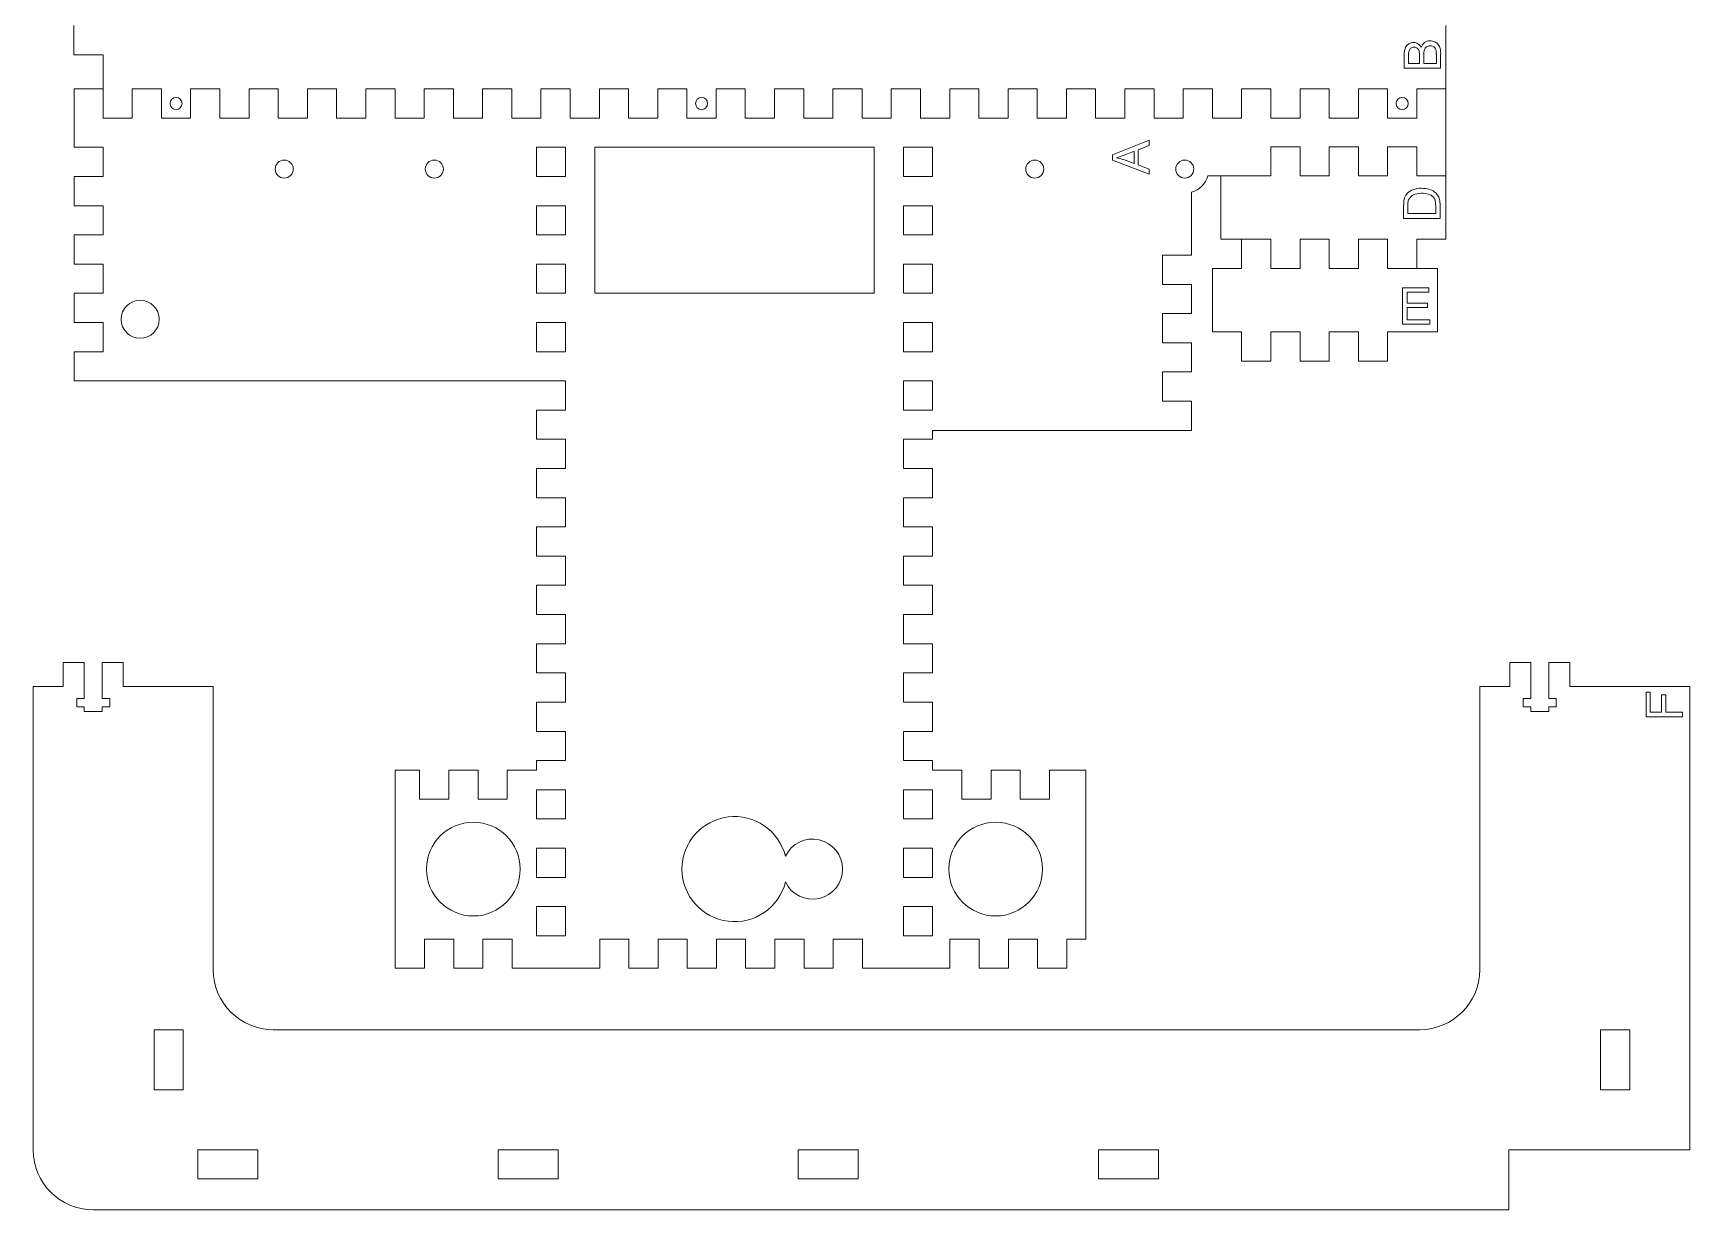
# Model space of a CAD drawing. Header units: millimetres. Extents: x 936 to 2708, y -212 to 661.
# Drawn here: x 945 to 1221, y -212 to -16 of the extents above; entities that cross this region are included whole.
import ezdxf

# ---------------------------------------------------------------- set-up
doc = ezdxf.new("R2010")
doc.units = ezdxf.units.MM
doc.header["$MEASUREMENT"] = 0
doc.layers.add('Text Outline', color=5, linetype='Continuous')

msp = doc.modelspace()

# ---------------------------------------------------------------- linework, layer by layer
at = {"color": 1, "lineweight": 0}
for p, q in [((951.82, -19.63), (951.82, -14.77)), ((1180.36, -14.77), (1180.36, -25.32)), ((956.69, -19.63), (951.82, -19.63)), ((956.69, -30.18), (956.69, -19.63)), ((956.72, -25.32), (951.86, -25.32)), ((951.86, -25.32), (951.86, -35.05)), ((966.41, -25.32), (961.55, -25.32)), ((961.55, -25.32), (961.55, -30.18)), ((966.41, -30.18), (966.41, -25.32)), ((976.14, -25.32), (971.27, -25.32)), ((971.27, -25.32), (971.27, -30.18)), ((976.14, -30.18), (976.14, -25.32)), ((985.86, -25.32), (981, -25.32)), ((981, -25.32), (981, -30.18)), ((985.86, -30.18), (985.86, -25.32)), ((995.59, -25.32), (990.72, -25.32)), ((990.72, -25.32), (990.72, -30.18)), ((995.59, -30.18), (995.59, -25.32)), ((1005.31, -25.32), (1000.45, -25.32)), ((1000.45, -25.32), (1000.45, -30.18)), ((1005.31, -30.18), (1005.31, -25.32)), ((1015.04, -25.32), (1010.17, -25.32)), ((1010.17, -25.32), (1010.17, -30.18)), ((1015.04, -30.18), (1015.04, -25.32)), ((1024.76, -25.32), (1019.9, -25.32)), ((1019.9, -25.32), (1019.9, -30.18)), ((1024.76, -30.18), (1024.76, -25.32)), ((1034.49, -25.32), (1029.62, -25.32)), ((1029.62, -25.32), (1029.62, -30.18)), ((1034.49, -30.18), (1034.49, -25.32)), ((1044.21, -25.32), (1039.35, -25.32)), ((1039.35, -25.32), (1039.35, -30.18)), ((1044.21, -30.18), (1044.21, -25.32)), ((1053.94, -25.32), (1049.07, -25.32)), ((1049.07, -25.32), (1049.07, -30.18)), ((1053.94, -30.18), (1053.94, -25.32)), ((1063.66, -25.32), (1058.8, -25.32)), ((1058.8, -25.32), (1058.8, -30.18)), ((1063.66, -30.18), (1063.66, -25.32)), ((1073.39, -25.32), (1068.52, -25.32)), ((1068.52, -25.32), (1068.52, -30.18)), ((1073.39, -30.18), (1073.39, -25.32)), ((1083.11, -25.32), (1078.25, -25.32)), ((1078.25, -25.32), (1078.25, -30.18)), ((1083.11, -30.18), (1083.11, -25.32)), ((1092.84, -25.32), (1087.97, -25.32)), ((1087.97, -25.32), (1087.97, -30.18)), ((1092.84, -30.18), (1092.84, -25.32)), ((1102.56, -25.32), (1097.7, -25.32)), ((1097.7, -25.32), (1097.7, -30.18)), ((1102.56, -30.18), (1102.56, -25.32)), ((1112.29, -25.32), (1107.42, -25.32)), ((1107.42, -25.32), (1107.42, -30.18)), ((1112.29, -30.18), (1112.29, -25.32)), ((1122.01, -25.32), (1117.15, -25.32)), ((1117.15, -25.32), (1117.15, -30.18)), ((1122.01, -30.18), (1122.01, -25.32)), ((1131.74, -25.32), (1126.87, -25.32)), ((1126.87, -25.32), (1126.87, -30.18)), ((1131.74, -30.18), (1131.74, -25.32)), ((1141.46, -25.32), (1136.6, -25.32)), ((1136.6, -25.32), (1136.6, -30.18)), ((1141.46, -30.18), (1141.46, -25.32)), ((1151.19, -25.32), (1146.32, -25.32)), ((1146.32, -25.32), (1146.32, -30.18)), ((1151.19, -30.18), (1151.19, -25.32)), ((1160.91, -25.32), (1156.05, -25.32)), ((1156.05, -25.32), (1156.05, -30.18)), ((1160.91, -30.18), (1160.91, -25.32)), ((1170.64, -25.32), (1165.77, -25.32)), ((1165.77, -25.32), (1165.77, -30.18)), ((1170.64, -30.18), (1170.64, -25.32)), ((1180.36, -25.32), (1175.5, -25.32)), ((1175.5, -25.32), (1175.5, -30.18)), ((1180.36, -25.32), (1180.36, -39.82)), ((961.55, -30.18), (956.69, -30.18)), ((971.27, -30.18), (966.41, -30.18)), ((981, -30.18), (976.14, -30.18)), ((990.72, -30.18), (985.86, -30.18)), ((1000.45, -30.18), (995.59, -30.18)), ((1010.17, -30.18), (1005.31, -30.18)), ((1019.9, -30.18), (1015.04, -30.18)), ((1029.62, -30.18), (1024.76, -30.18)), ((1039.35, -30.18), (1034.49, -30.18)), ((1049.07, -30.18), (1044.21, -30.18)), ((1058.8, -30.18), (1053.94, -30.18)), ((1068.52, -30.18), (1063.66, -30.18)), ((1078.25, -30.18), (1073.39, -30.18)), ((1087.97, -30.18), (1083.11, -30.18)), ((1097.7, -30.18), (1092.84, -30.18)), ((1107.42, -30.18), (1102.56, -30.18)), ((1117.15, -30.18), (1112.29, -30.18)), ((1126.87, -30.18), (1122.01, -30.18)), ((1136.6, -30.18), (1131.74, -30.18)), ((1146.32, -30.18), (1141.46, -30.18)), ((1156.05, -30.18), (1151.19, -30.18)), ((1165.77, -30.18), (1160.91, -30.18)), ((1175.5, -30.18), (1170.64, -30.18)), ((951.86, -35.05), (956.72, -35.05)), ((956.72, -35.05), (956.72, -39.91)), ((1028.86, -39.91), (1028.86, -35.05)), ((1028.86, -35.05), (1033.72, -35.05)), ((1033.72, -35.05), (1033.72, -39.91)), ((1085.14, -35.05), (1038.59, -35.05)), ((1038.59, -35.05), (1038.59, -59.36)), ((1085.14, -59.36), (1085.14, -35.05)), ((1090, -35.05), (1090, -39.91)), ((1094.86, -35.05), (1090, -35.05)), ((1094.86, -39.91), (1094.86, -35.05)), ((1151.19, -39.82), (1151.19, -34.96)), ((1151.19, -34.96), (1156.05, -34.96)), ((1156.05, -34.96), (1156.05, -39.82)), ((1160.91, -39.82), (1160.91, -34.96)), ((1160.91, -34.96), (1165.77, -34.96)), ((1165.77, -34.96), (1165.77, -39.82)), ((1170.64, -39.82), (1170.64, -34.96)), ((1170.64, -34.96), (1175.5, -34.96)), ((1175.5, -34.96), (1175.5, -39.82)), ((956.72, -39.91), (951.86, -39.91)), ((951.86, -39.91), (951.86, -44.77)), ((1033.72, -39.91), (1028.86, -39.91)), ((1090, -39.91), (1094.86, -39.91)), ((1140.7, -39.82), (1151.19, -39.82)), ((1142.86, -50.37), (1142.86, -39.82)), ((1156.05, -39.82), (1160.91, -39.82)), ((1165.77, -39.82), (1170.64, -39.82)), ((1175.5, -39.82), (1180.36, -39.82)), ((1180.36, -39.82), (1180.36, -50.37)), ((1138, -53.01), (1138, -42.52)), ((951.86, -44.77), (956.72, -44.77)), ((956.72, -44.77), (956.72, -49.63)), ((1028.86, -49.63), (1028.86, -44.77)), ((1028.86, -44.77), (1033.72, -44.77)), ((1033.72, -44.77), (1033.72, -49.63)), ((1090, -44.77), (1090, -49.63)), ((1094.86, -44.77), (1090, -44.77)), ((1094.86, -49.63), (1094.86, -44.77)), ((956.72, -49.63), (951.86, -49.63)), ((951.86, -49.63), (951.86, -54.5)), ((1033.72, -49.63), (1028.86, -49.63)), ((1090, -49.63), (1094.86, -49.63)), ((1151.19, -50.37), (1142.86, -50.37)), ((1146.32, -50.37), (1146.32, -55.23)), ((1151.19, -55.23), (1151.19, -50.37)), ((1160.91, -50.37), (1156.05, -50.37)), ((1156.05, -50.37), (1156.05, -55.23)), ((1160.91, -55.23), (1160.91, -50.37)), ((1170.64, -50.37), (1165.77, -50.37)), ((1165.77, -50.37), (1165.77, -55.23)), ((1170.64, -55.23), (1170.64, -50.37)), ((1180.36, -50.37), (1175.5, -50.37)), ((1175.5, -50.37), (1175.5, -55.23)), ((951.86, -54.5), (956.72, -54.5)), ((956.72, -54.5), (956.72, -59.36)), ((1028.86, -59.36), (1028.86, -54.5)), ((1028.86, -54.5), (1033.72, -54.5)), ((1033.72, -54.5), (1033.72, -59.36)), ((1090, -54.5), (1090, -59.36)), ((1094.86, -54.5), (1090, -54.5)), ((1094.86, -59.36), (1094.86, -54.5)), ((1133.14, -57.87), (1133.14, -53.01)), ((1133.14, -53.01), (1138, -53.01)), ((1138, -57.87), (1133.14, -57.87)), ((1138, -62.73), (1138, -57.87)), ((1146.32, -55.23), (1141.46, -55.23)), ((1141.46, -55.23), (1141.46, -65.78)), ((1156.05, -55.23), (1151.19, -55.23)), ((1165.77, -55.23), (1160.91, -55.23)), ((1178.96, -55.23), (1170.64, -55.23)), ((1178.96, -65.78), (1178.96, -55.23)), ((956.72, -59.36), (951.86, -59.36)), ((951.86, -59.36), (951.86, -64.22)), ((1033.72, -59.36), (1028.86, -59.36)), ((1038.59, -59.36), (1085.14, -59.36)), ((1090, -59.36), (1094.86, -59.36)), ((1133.14, -67.6), (1133.14, -62.73)), ((1133.14, -62.73), (1138, -62.73)), ((951.86, -64.22), (956.72, -64.22)), ((956.72, -64.22), (956.72, -69.08)), ((1028.86, -69.08), (1028.86, -64.22)), ((1028.86, -64.22), (1033.72, -64.22)), ((1033.72, -64.22), (1033.72, -69.08)), ((1090, -64.22), (1090, -69.08)), ((1094.86, -64.22), (1090, -64.22)), ((1094.86, -69.08), (1094.86, -64.22)), ((1141.46, -65.78), (1146.32, -65.78)), ((1146.32, -65.78), (1146.32, -70.65)), ((1151.19, -70.65), (1151.19, -65.78)), ((1151.19, -65.78), (1156.05, -65.78)), ((1156.05, -65.78), (1156.05, -70.65)), ((1160.91, -70.65), (1160.91, -65.78)), ((1160.91, -65.78), (1165.77, -65.78)), ((1165.77, -65.78), (1165.77, -70.65)), ((1170.64, -70.65), (1170.64, -65.78)), ((1170.64, -65.78), (1178.96, -65.78)), ((1138, -67.6), (1133.14, -67.6)), ((1138, -72.46), (1138, -67.6)), ((956.72, -69.08), (951.86, -69.08)), ((951.86, -69.08), (951.86, -73.95)), ((1033.72, -69.08), (1028.86, -69.08)), ((1090, -69.08), (1094.86, -69.08)), ((1146.32, -70.65), (1151.19, -70.65)), ((1156.05, -70.65), (1160.91, -70.65)), ((1165.77, -70.65), (1170.64, -70.65)), ((951.86, -73.95), (1033.72, -73.95)), ((1033.72, -73.95), (1033.72, -78.81)), ((1090, -73.95), (1090, -78.81)), ((1094.86, -73.95), (1090, -73.95)), ((1094.86, -78.81), (1094.86, -73.95)), ((1133.14, -77.32), (1133.14, -72.46)), ((1133.14, -72.46), (1138, -72.46)), ((1033.72, -78.81), (1028.86, -78.81)), ((1028.86, -78.81), (1028.86, -83.67)), ((1090, -78.81), (1094.86, -78.81)), ((1138, -77.32), (1133.14, -77.32)), ((1138, -82.18), (1138, -77.32)), ((1094.86, -83.67), (1094.86, -82.18)), ((1094.86, -82.18), (1138, -82.18)), ((1028.86, -83.67), (1033.72, -83.67)), ((1033.72, -83.67), (1033.72, -88.53)), ((1090, -88.53), (1090, -83.67)), ((1090, -83.67), (1094.86, -83.67)), ((1033.72, -88.53), (1028.86, -88.53)), ((1028.86, -88.53), (1028.86, -93.4)), ((1094.86, -88.53), (1090, -88.53)), ((1094.86, -93.4), (1094.86, -88.53)), ((1028.86, -93.4), (1033.72, -93.4)), ((1033.72, -93.4), (1033.72, -98.26)), ((1090, -98.26), (1090, -93.4)), ((1090, -93.4), (1094.86, -93.4)), ((1033.72, -98.26), (1028.86, -98.26)), ((1028.86, -98.26), (1028.86, -103.12)), ((1094.86, -98.26), (1090, -98.26)), ((1094.86, -103.12), (1094.86, -98.26)), ((1028.86, -103.12), (1033.72, -103.12)), ((1033.72, -103.12), (1033.72, -107.98)), ((1090, -107.98), (1090, -103.12)), ((1090, -103.12), (1094.86, -103.12)), ((1033.72, -107.98), (1028.86, -107.98)), ((1028.86, -107.98), (1028.86, -112.85)), ((1094.86, -107.98), (1090, -107.98)), ((1094.86, -112.85), (1094.86, -107.98)), ((1028.86, -112.85), (1033.72, -112.85)), ((1033.72, -112.85), (1033.72, -117.71)), ((1090, -117.71), (1090, -112.85)), ((1090, -112.85), (1094.86, -112.85)), ((1033.72, -117.71), (1028.86, -117.71)), ((1028.86, -117.71), (1028.86, -122.57)), ((1094.86, -117.71), (1090, -117.71)), ((1094.86, -122.57), (1094.86, -117.71)), ((950.04, -124.84), (950.04, -120.84)), ((950.04, -120.84), (953.54, -120.84)), ((953.54, -120.84), (953.54, -126.84)), ((956.54, -126.84), (956.54, -120.84)), ((956.54, -120.84), (960.04, -120.84)), ((960.04, -120.84), (960.04, -124.84)), ((1190.99, -124.84), (1190.99, -120.84)), ((1190.99, -120.84), (1194.49, -120.84)), ((1194.49, -120.84), (1194.49, -126.84)), ((1197.49, -126.84), (1197.49, -120.84)), ((1197.49, -120.84), (1200.99, -120.84)), ((1200.99, -120.84), (1200.99, -124.84)), ((1028.86, -122.57), (1033.72, -122.57)), ((1033.72, -122.57), (1033.72, -127.43)), ((1090, -127.43), (1090, -122.57)), ((1090, -122.57), (1094.86, -122.57)), ((945.04, -201.98), (945.04, -124.84)), ((945.04, -124.84), (950.04, -124.84)), ((953.54, -126.84), (952.29, -126.84)), ((952.29, -126.84), (952.29, -128.24)), ((957.79, -126.84), (956.54, -126.84)), ((957.79, -128.24), (957.79, -126.84)), ((960.04, -124.84), (975.04, -124.84)), ((975.04, -124.84), (975.04, -171.98)), ((1185.99, -171.98), (1185.99, -124.84)), ((1185.99, -124.84), (1190.99, -124.84)), ((1194.49, -126.84), (1193.24, -126.84)), ((1193.24, -126.84), (1193.24, -128.24)), ((1198.74, -126.84), (1197.49, -126.84)), ((1198.74, -128.24), (1198.74, -126.84)), ((1200.99, -124.84), (1220.99, -124.84)), ((1220.99, -124.84), (1220.99, -201.98)), ((952.29, -128.24), (953.54, -128.24)), ((953.54, -128.24), (953.54, -128.99)), ((953.54, -128.99), (956.54, -128.99)), ((956.54, -128.99), (956.54, -128.24)), ((956.54, -128.24), (957.79, -128.24)), ((1033.72, -127.43), (1028.86, -127.43)), ((1028.86, -127.43), (1028.86, -132.3)), ((1094.86, -127.43), (1090, -127.43)), ((1094.86, -132.3), (1094.86, -127.43)), ((1193.24, -128.24), (1194.49, -128.24)), ((1194.49, -128.24), (1194.49, -128.99)), ((1194.49, -128.99), (1197.49, -128.99)), ((1197.49, -128.99), (1197.49, -128.24)), ((1197.49, -128.24), (1198.74, -128.24)), ((1028.86, -132.3), (1033.72, -132.3)), ((1033.72, -132.3), (1033.72, -137.16)), ((1090, -137.16), (1090, -132.3)), ((1090, -132.3), (1094.86, -132.3)), ((1033.72, -137.16), (1028.86, -137.16)), ((1028.86, -137.16), (1028.86, -138.74)), ((1094.86, -137.16), (1090, -137.16)), ((1094.86, -138.74), (1094.86, -137.16)), ((1009.41, -138.74), (1005.36, -138.74)), ((1005.36, -138.74), (1005.36, -171.74)), ((1009.41, -143.6), (1009.41, -138.74)), ((1019.14, -138.74), (1014.27, -138.74)), ((1014.27, -138.74), (1014.27, -143.6)), ((1019.14, -143.6), (1019.14, -138.74)), ((1028.86, -138.74), (1024, -138.74)), ((1024, -138.74), (1024, -143.6)), ((1099.72, -138.74), (1094.86, -138.74)), ((1099.72, -143.6), (1099.72, -138.74)), ((1109.45, -138.74), (1104.59, -138.74)), ((1104.59, -138.74), (1104.59, -143.6)), ((1109.45, -143.6), (1109.45, -138.74)), ((1120.36, -138.74), (1114.31, -138.74)), ((1114.31, -138.74), (1114.31, -143.6)), ((1120.36, -166.88), (1120.36, -138.74)), ((1028.86, -142.02), (1028.86, -146.88)), ((1033.72, -142.02), (1028.86, -142.02)), ((1033.72, -146.88), (1033.72, -142.02)), ((1090, -146.88), (1090, -142.02)), ((1090, -142.02), (1094.86, -142.02)), ((1094.86, -142.02), (1094.86, -146.88)), ((1014.27, -143.6), (1009.41, -143.6)), ((1024, -143.6), (1019.14, -143.6)), ((1104.59, -143.6), (1099.72, -143.6)), ((1114.31, -143.6), (1109.45, -143.6)), ((1028.86, -146.88), (1033.72, -146.88)), ((1094.86, -146.88), (1090, -146.88)), ((1028.86, -151.75), (1028.86, -156.61)), ((1033.72, -151.75), (1028.86, -151.75)), ((1033.72, -156.61), (1033.72, -151.75)), ((1090, -156.61), (1090, -151.75)), ((1090, -151.75), (1094.86, -151.75)), ((1094.86, -151.75), (1094.86, -156.61)), ((1028.86, -156.61), (1033.72, -156.61)), ((1094.86, -156.61), (1090, -156.61)), ((1028.86, -161.47), (1028.86, -166.33)), ((1033.72, -161.47), (1028.86, -161.47)), ((1033.72, -166.33), (1033.72, -161.47)), ((1090, -166.33), (1090, -161.47)), ((1090, -161.47), (1094.86, -161.47)), ((1094.86, -161.47), (1094.86, -166.33)), ((1010.22, -171.74), (1010.22, -166.88)), ((1010.22, -166.88), (1015.09, -166.88)), ((1015.09, -166.88), (1015.09, -171.74)), ((1019.95, -171.74), (1019.95, -166.88)), ((1019.95, -166.88), (1024.81, -166.88)), ((1024.81, -166.88), (1024.81, -171.74)), ((1028.86, -166.33), (1033.72, -166.33)), ((1039.4, -171.74), (1039.4, -166.88)), ((1039.4, -166.88), (1044.26, -166.88)), ((1044.26, -166.88), (1044.26, -171.74)), ((1049.12, -171.74), (1049.12, -166.88)), ((1049.12, -166.88), (1053.99, -166.88)), ((1053.99, -166.88), (1053.99, -171.74)), ((1058.85, -171.74), (1058.85, -166.88)), ((1058.85, -166.88), (1063.71, -166.88)), ((1063.71, -166.88), (1063.71, -171.74)), ((1068.57, -171.74), (1068.57, -166.88)), ((1068.57, -166.88), (1073.44, -166.88)), ((1073.44, -166.88), (1073.44, -171.74)), ((1078.3, -171.74), (1078.3, -166.88)), ((1078.3, -166.88), (1083.16, -166.88)), ((1083.16, -166.88), (1083.16, -171.74)), ((1094.86, -166.33), (1090, -166.33)), ((1097.75, -171.74), (1097.75, -166.88)), ((1097.75, -166.88), (1102.61, -166.88)), ((1102.61, -166.88), (1102.61, -171.74)), ((1107.47, -171.74), (1107.47, -166.88)), ((1107.47, -166.88), (1112.34, -166.88)), ((1112.34, -166.88), (1112.34, -171.74)), ((1117.2, -171.74), (1117.2, -166.88)), ((1117.2, -166.88), (1120.36, -166.88)), ((1005.36, -171.74), (1010.22, -171.74)), ((1015.09, -171.74), (1019.95, -171.74)), ((1024.81, -171.74), (1039.4, -171.74)), ((1044.26, -171.74), (1049.12, -171.74)), ((1053.99, -171.74), (1058.85, -171.74)), ((1063.71, -171.74), (1068.57, -171.74)), ((1073.44, -171.74), (1078.3, -171.74)), ((1083.16, -171.74), (1097.75, -171.74)), ((1102.61, -171.74), (1107.47, -171.74)), ((1112.34, -171.74), (1117.2, -171.74)), ((965.17, -191.98), (965.17, -181.98)), ((965.17, -181.98), (970.04, -181.98)), ((970.04, -181.98), (970.04, -191.98)), ((985.04, -181.98), (1175.99, -181.98)), ((1210.99, -181.98), (1206.12, -181.98)), ((1206.12, -181.98), (1206.12, -191.98)), ((1210.99, -191.98), (1210.99, -181.98)), ((970.04, -191.98), (965.17, -191.98)), ((1206.12, -191.98), (1210.99, -191.98)), ((972.47, -206.84), (972.47, -201.98)), ((972.47, -201.98), (982.47, -201.98)), ((982.47, -201.98), (982.47, -206.84)), ((1022.47, -206.84), (1022.47, -201.98)), ((1022.47, -201.98), (1032.47, -201.98)), ((1032.47, -201.98), (1032.47, -206.84)), ((1072.47, -206.84), (1072.47, -201.98)), ((1072.47, -201.98), (1082.47, -201.98)), ((1082.47, -201.98), (1082.47, -206.84)), ((1122.47, -206.84), (1122.47, -201.98)), ((1122.47, -201.98), (1132.47, -201.98)), ((1132.47, -201.98), (1132.47, -206.84)), ((1220.99, -201.98), (1190.85, -201.98)), ((1190.85, -201.98), (1190.85, -211.98)), ((982.47, -206.84), (972.47, -206.84)), ((1032.47, -206.84), (1022.47, -206.84)), ((1082.47, -206.84), (1072.47, -206.84)), ((1132.47, -206.84), (1122.47, -206.84)), ((1190.85, -211.98), (955.04, -211.98))]:
    msp.add_line(p, q, dxfattribs=at)
for centre, radius in [((968.84, -27.75), 1), ((1056.37, -27.75), 1), ((1173.07, -27.75), 1), ((986.86, -38.68), 1.5), ((1011.86, -38.68), 1.5), ((1111.86, -38.68), 1.5), ((1136.86, -38.68), 1.5), ((962.86, -63.68), 3.17), ((1018.36, -155.24), 7.8), ((1105.36, -155.24), 7.8)]:
    msp.add_circle(centre, radius, dxfattribs=at)
for centre, radius, start, end in [((1136.86, -38.68), 4, 286.5215, 343.4785), ((1061.86, -155.24), 8.75, 14.1859, 345.8141), ((1074.86, -155.24), 5, 205.396, 154.604), ((985.04, -171.98), 10, 180, 270), ((1175.99, -171.98), 10, 270, 0), ((955.04, -201.98), 10, 180, 270)]:
    msp.add_arc(centre, radius, start, end, dxfattribs=at)
at = {"layer": 'Text Outline', "lineweight": 0}
for p, q in [((1173.41, -19.61), (1173.41, -21.88)), ((1173.41, -21.88), (1179.47, -21.88)), ((1174.13, -19.87), (1174.13, -21.08)), ((1174.13, -21.08), (1175.96, -21.08)), ((1175.96, -21.08), (1175.96, -19.77)), ((1176.67, -19.68), (1176.67, -21.08)), ((1176.67, -21.08), (1178.76, -21.08)), ((1178.76, -21.08), (1178.76, -19.57)), ((1179.47, -21.88), (1179.47, -19.57)), ((1124.84, -36.32), (1130.9, -33.84)), ((1128.41, -35.71), (1126.74, -36.34)), ((1128.41, -37.76), (1128.41, -35.71)), ((1130.9, -34.75), (1129.07, -35.46)), ((1129.07, -35.46), (1129.07, -37.99)), ((1130.9, -33.84), (1130.9, -34.75)), ((1124.84, -37.18), (1124.84, -36.32)), ((1130.9, -39.51), (1124.84, -37.18)), ((1126.64, -37.1), (1128.41, -37.76)), ((1129.07, -37.99), (1130.9, -38.66)), ((1130.9, -38.66), (1130.9, -39.51)), ((1173.31, -44.79), (1173.31, -46.88)), ((1173.31, -46.88), (1179.37, -46.88)), ((1174.02, -44.8), (1174.02, -46.08)), ((1174.02, -46.08), (1178.65, -46.08)), ((1178.65, -46.08), (1178.65, -44.78)), ((1179.37, -46.88), (1179.37, -44.69)), ((1173.12, -64.5), (1173.12, -58.44)), ((1173.12, -58.44), (1177.5, -58.44)), ((1177.5, -59.15), (1173.92, -59.15)), ((1173.92, -59.15), (1173.92, -61.01)), ((1177.5, -58.44), (1177.5, -59.15)), ((1173.92, -61.01), (1177.28, -61.01)), ((1177.28, -61.72), (1173.92, -61.72)), ((1173.92, -61.72), (1173.92, -63.78)), ((1177.28, -61.01), (1177.28, -61.72)), ((1177.65, -64.5), (1173.12, -64.5)), ((1173.92, -63.78), (1177.65, -63.78)), ((1177.65, -63.78), (1177.65, -64.5)), ((1213.68, -129.89), (1213.68, -125.8)), ((1213.68, -125.8), (1214.39, -125.8)), ((1214.39, -125.8), (1214.39, -129.08)), ((1216.27, -129.08), (1216.27, -126.24)), ((1216.27, -126.24), (1216.98, -126.24)), ((1216.98, -126.24), (1216.98, -129.08)), ((1214.39, -129.08), (1216.27, -129.08)), ((1216.98, -129.08), (1219.74, -129.08)), ((1219.74, -129.08), (1219.74, -129.89)), ((1219.74, -129.89), (1213.68, -129.89))]:
    msp.add_line(p, q, dxfattribs=at)
for centre, radius, start, end in [((1176.81, -19.59), 3.4, 161.0898, 180.202), ((1174.93, -19.07), 1.46, 121.8746, 156.5589), ((1176.71, -19.64), 2.59, 164.4403, 185.0717), ((1174.99, -19.16), 1.56, 91.1088, 122.0731), ((1174.92, -19.16), 0.74, 122.1775, 163.2899), ((1175.05, -19.43), 1.04, 89.8467, 120.5005), ((1174.97, -18.96), 1.36, 57.6116, 90.0911), ((1175.1, -19.2), 0.819, 53.9866, 93.3244), ((1174.99, -19.27), 0.94, 16.2581, 50.31), ((1174.95, -19.01), 1.42, 23.7168, 58.4135), ((1171.89, -19.76), 4.07, 359.8509, 10.6794), ((1177.9, -18.92), 1.72, 129.9806, 164.0162), ((1179.11, -19.5), 2.44, 163.0333, 184.0788), ((1177.64, -19.05), 0.907, 124.7192, 163.1622), ((1177.68, -18.75), 1.45, 88.3875, 127.3628), ((1177.71, -19.21), 1.07, 89.7636, 123.0344), ((1177.72, -19.12), 1.81, 64.2111, 90.0905), ((1177.74, -19.16), 1.03, 61.9997, 91.5698), ((1177.85, -19), 0.837, 31.8816, 63.3779), ((1177.77, -19), 1.69, 39.5174, 64.0382), ((1177.25, -19.3), 1.51, 10.4019, 29.1675), ((1173.65, -19.56), 5.1, 359.8951, 6.0366), ((1177.72, -18.94), 1.69, 11.8261, 36.7332), ((1175.98, -19.44), 3.5, 357.8539, 14.0072), ((1119.5, -17.18), 20.49, 286.9826, 290.6986), ((1123.98, -44.3), 7.68, 69.725, 78.7143), ((1179.91, -44.78), 6.6, 170.6619, 180.0797), ((1175.5, -44.19), 2.15, 140.7401, 167.2931), ((1175.69, -44.4), 2.44, 109.6964, 139.6726), ((1176.41, -44.56), 2.4, 160.5829, 185.7601), ((1175.74, -44.52), 1.76, 121.1214, 154.8078), ((1176.28, -46.2), 3.5, 89.7369, 114.3651), ((1176.19, -45.62), 3.75, 88.1814, 110.6156), ((1176.43, -46.05), 3.36, 72.1318, 92.3329), ((1176.32, -46.49), 4.62, 74.7689, 90.1205), ((1177, -44.53), 1.73, 45.0895, 74.6738), ((1176.58, -45.22), 3.33, 56.5032, 73.3416), ((1177.12, -44.31), 1.5, 17.9902, 42.1702), ((1177.04, -44.36), 2.36, 35.3486, 54.3488), ((1174.71, -44.77), 3.94, 359.8498, 13.6558), ((1177.24, -44.15), 2.08, 11.992, 33.7555), ((1175.61, -44.6), 3.76, 358.5626, 13.5199)]:
    msp.add_arc(centre, radius, start, end, dxfattribs=at)

doc.saveas('drawing.dxf')
